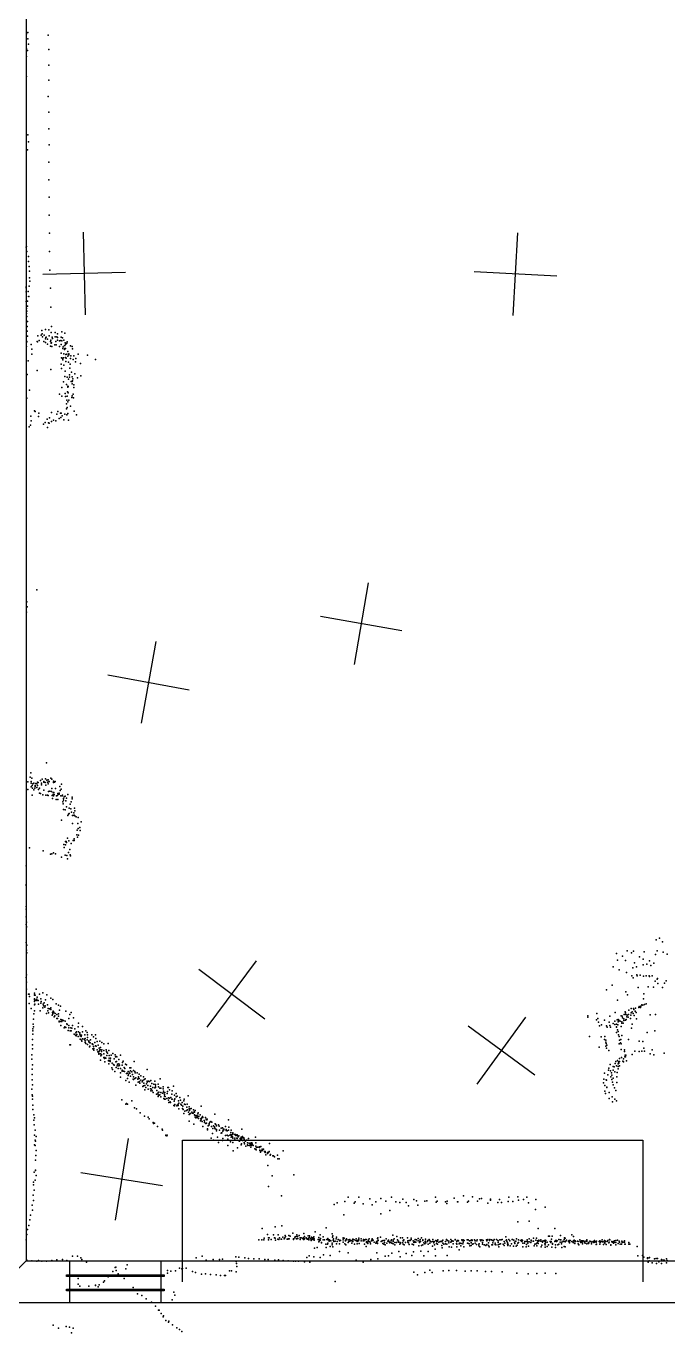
# Model space of a CAD drawing. Header units: millimetres. Extents: x -49251 to 3173, y -44712 to 7447.
# Drawn here: x -12024 to -8920, y -14819 to -8504 of the extents above; entities that cross this region are included whole.
import ezdxf

# ---------------------------------------------------------------- set-up
doc = ezdxf.new("R2010")
doc.units = ezdxf.units.MM
for name, color, linetype in [('P', 9, 'Continuous'), ('PANOS', 10, 'Continuous'), ('ROOMS', 1, 'Continuous'), ('STRUCTS', 4, 'Continuous'), ('WALLS', 3, 'Continuous'), ('WINDOWS', 6, 'Continuous')]:
    doc.layers.add(name, color=color, linetype=linetype)

# ---------------------------------------------------------------- blocks, each defined once
blk = doc.blocks.new('1-Standard_69')
for points in [[(-590, 42.9766), (589.999, 42.9766), (589.999, 32.9766), (-590, 32.9766), (-590, 42.9766)], [(-590.014, -44.0958), (589.985, -44.0958), (589.985, -54.0958), (-590.014, -54.0958), (-590.014, -44.0958)]]:
    blk.add_lwpolyline(points)

msp = doc.modelspace()

# ---------------------------------------------------------------- linework, layer by layer
at = {"layer": 'P'}
for p in [(-12023, -8542), (-12016, -8535), (-12016, -8565), (-11917, -8547), (-12023, -8614), (-12022, -8651), (-12018, -8622), (-12013, -8592), (-11915, -8617), (-11915, -8693), (-12023, -8748), (-11915, -8766), (-11917, -8844), (-11914, -8920), (-12016, -9030), (-11914, -9000), (-12012, -9063), (-11913, -9078), (-12017, -9102), (-11914, -9162), (-11914, -9247), (-11913, -9331), (-11913, -9418), (-11911, -9504), (-12024, -9573), (-12022, -9569), (-12021, -9594), (-11911, -9594), (-12013, -9617), (-12013, -9642), (-12010, -9666), (-12008, -9689), (-12008, -9720), (-11909, -9683), (-12024, -9764), (-12024, -9769), (-12024, -9788), (-12014, -9786), (-12009, -9761), (-12006, -9737), (-11906, -9770), (-12024, -9835), (-12023, -9811), (-12017, -9834), (-12011, -9810), (-12023, -9868), (-12023, -9905), (-12022, -9859), (-12022, -9893), (-12021, -9881), (-12021, -9882), (-12020, -9881), (-12020, -9907), (-12017, -9858), (-11905, -9863), (-12019, -9955), (-12018, -9931), (-11948, -9975), (-11931, -9970), (-11915, -9972), (-11902, -9955), (-12021, -10028), (-12020, -10030), (-12019, -9979), (-12017, -10003), (-11970, -10028), (-11969, -10030), (-11967, -10001), (-11961, -10023), (-11951, -9998), (-11947, -9991), (-11945, -10006), (-11939, -10028), (-11937, -9998), (-11931, -10033), (-11930, -10015), (-11928, -10009), (-11927, -10007), (-11921, -10017), (-11912, -10001), (-11906, -10028), (-11905, -10021), (-11905, -10022), (-11903, -9985), (-11903, -10036), (-11902, -10034), (-11898, -10007), (-11896, -10013), (-11884, -9984), (-11883, -10005), (-11880, -10028), (-11875, -10006), (-11873, -9991), (-11873, -10009), (-11873, -10022), (-11863, -10025), (-11857, -10024), (-11855, -10007), (-11852, -9981), (-11851, -10025), (-11848, -10010), (-11842, -10021), (-11837, -9988), (-11836, -10035), (-11828, -10036), (-11826, -10030), (-12022, -10053), (-11999, -10042), (-11997, -10065), (-11997, -10090), (-11920, -10041), (-11907, -10050), (-11900, -10052), (-11886, -10044), (-11878, -10045), (-11863, -10052), (-11855, -10043), (-11854, -10084), (-11846, -10062), (-11845, -10054), (-11841, -10087), (-11839, -10047), (-11838, -10066), (-11837, -10047), (-11837, -10062), (-11833, -10062), (-11832, -10041), (-11832, -10091), (-11827, -10090), (-11823, -10077), (-11823, -10099), (-11818, -10087), (-11817, -10093), (-11810, -10049), (-11808, -10098), (-11802, -10052), (-11799, -10063), (-11793, -10097), (-11773, -10089), (-11727, -10094), (-12014, -10121), (-11904, -10163), (-11854, -10137), (-11853, -10107), (-11853, -10159), (-11850, -10108), (-11848, -10111), (-11846, -10117), (-11844, -10107), (-11841, -10143), (-11834, -10106), (-11832, -10125), (-11830, -10109), (-11819, -10128), (-11813, -10157), (-11811, -10138), (-11810, -10110), (-11797, -10115), (-11786, -10127), (-11783, -10111), (-11761, -10134), (-11689, -10115), (-12019, -10187), (-11970, -10169), (-11844, -10223), (-11837, -10197), (-11835, -10172), (-11826, -10200), (-11819, -10210), (-11815, -10190), (-11815, -10201), (-11806, -10221), (-11805, -10177), (-11802, -10199), (-11802, -10221), (-11799, -10218), (-11798, -10209), (-11788, -10185), (-11776, -10204), (-11759, -10194), (-12007, -10264), (-11863, -10283), (-11852, -10250), (-11851, -10292), (-11835, -10279), (-11829, -10236), (-11825, -10293), (-11824, -10271), (-11823, -10244), (-11823, -10249), (-11823, -10273), (-11821, -10276), (-11820, -10245), (-11802, -10290), (-11801, -10232), (-11796, -10283), (-11794, -10250), (-11793, -10238), (-12020, -10302), (-11833, -10294), (-11829, -10329), (-11829, -10353), (-11827, -10311), (-11825, -10347), (-11822, -10319), (-11818, -10312), (-11810, -10340), (-11803, -10299), (-11795, -10300), (-12002, -10389), (-11999, -10411), (-11983, -10363), (-11980, -10367), (-11964, -10391), (-11963, -10375), (-11922, -10403), (-11911, -10397), (-11902, -10414), (-11901, -10372), (-11891, -10409), (-11881, -10411), (-11876, -10379), (-11871, -10367), (-11864, -10401), (-11858, -10375), (-11856, -10395), (-11854, -10375), (-11849, -10388), (-11841, -10406), (-11837, -10380), (-11828, -10382), (-11828, -10383), (-11823, -10376), (-11819, -10408), (-11791, -10365), (-11781, -10382), (-12009, -10440), (-12003, -10432), (-11940, -10428), (-11932, -10420), (-11920, -10443), (-11916, -10421), (-11913, -10422), (-11973, -11228), (-12020, -11287), (-12022, -11336), (-12019, -11311), (-12001, -12113), (-11926, -12065), (-12016, -12156), (-12004, -12133), (-12000, -12154), (-12000, -12163), (-11999, -12180), (-11997, -12138), (-11995, -12173), (-11993, -12187), (-11992, -12166), (-11987, -12163), (-11982, -12187), (-11981, -12174), (-11980, -12178), (-11977, -12164), (-11973, -12165), (-11973, -12184), (-11969, -12157), (-11969, -12174), (-11966, -12160), (-11959, -12186), (-11955, -12150), (-11950, -12163), (-11950, -12171), (-11947, -12144), (-11938, -12154), (-11938, -12157), (-11932, -12159), (-11931, -12142), (-11928, -12172), (-11924, -12148), (-11921, -12157), (-11918, -12166), (-11917, -12147), (-11917, -12166), (-11915, -12156), (-11912, -12154), (-11904, -12139), (-11899, -12144), (-11891, -12153), (-11891, -12160), (-11887, -12157), (-11884, -12155), (-11861, -12178), (-11853, -12167), (-12016, -12193), (-11995, -12220), (-11987, -12194), (-11965, -12193), (-11960, -12211), (-11955, -12213), (-11943, -12219), (-11939, -12197), (-11928, -12221), (-11920, -12220), (-11917, -12222), (-11916, -12202), (-11910, -12201), (-11902, -12202), (-11899, -12188), (-11898, -12222), (-11897, -12237), (-11894, -12208), (-11893, -12217), (-11892, -12224), (-11890, -12207), (-11889, -12217), (-11882, -12189), (-11879, -12241), (-11877, -12223), (-11872, -12222), (-11870, -12212), (-11870, -12241), (-11869, -12216), (-11865, -12211), (-11864, -12215), (-11860, -12198), (-11856, -12224), (-11855, -12192), (-11850, -12224), (-11848, -12220), (-11844, -12245), (-11843, -12236), (-11840, -12228), (-11835, -12225), (-11832, -12248), (-11829, -12235), (-11822, -12218), (-11801, -12230), (-11801, -12238), (-11847, -12253), (-11845, -12262), (-11844, -12289), (-11835, -12291), (-11829, -12277), (-11819, -12313), (-11816, -12284), (-11816, -12309), (-11811, -12264), (-11808, -12286), (-11807, -12252), (-11804, -12302), (-11793, -12306), (-11790, -12283), (-11788, -12296), (-11853, -12342), (-11822, -12318), (-11800, -12358), (-11799, -12318), (-11798, -12318), (-11791, -12317), (-11788, -12320), (-11782, -12326), (-11774, -12358), (-11772, -12329), (-11764, -12377), (-11758, -12350), (-11824, -12429), (-11797, -12440), (-11791, -12432), (-11791, -12440), (-11779, -12412), (-11777, -12390), (-11775, -12424), (-11773, -12382), (-11770, -12414), (-11762, -12392), (-12007, -12475), (-11942, -12489), (-11891, -12500), (-11841, -12459), (-11840, -12474), (-11834, -12444), (-11834, -12460), (-11831, -12445), (-11829, -12450), (-11819, -12498), (-11817, -12441), (-11812, -12483), (-11806, -12454), (-12024, -12562), (-11906, -12506), (-11900, -12504), (-11882, -12504), (-11853, -12520), (-11835, -12511), (-11827, -12512), (-11824, -12529), (-11811, -12509), (-11810, -12514), (-12024, -12652), (-12024, -12657), (-12024, -12759), (-12024, -12772), (-12024, -12809), (-12024, -12846), (-12023, -12856), (-12023, -12859), (-12022, -12835), (-12024, -12933), (-8976, -12920), (-8961, -12912), (-8946, -12929), (-12022, -12969), (-12021, -12982), (-12020, -12946), (-9169, -12985), (-9139, -12998), (-9117, -12973), (-9096, -12982), (-9086, -12974), (-9057, -13002), (-9035, -12978), (-8979, -12990), (-8972, -12973), (-8942, -12980), (-8923, -12989), (-9184, -13050), (-9163, -13018), (-9156, -13065), (-9125, -13019), (-9089, -13055), (-9081, -13030), (-9072, -13050), (-9040, -13013), (-9039, -13040), (-9022, -13038), (-9008, -13021), (-9003, -13044), (-8988, -13033), (-12024, -13102), (-12023, -13089), (-12023, -13124), (-9120, -13077), (-9094, -13094), (-9088, -13103), (-9070, -13089), (-9068, -13093), (-9054, -13091), (-9038, -13096), (-9024, -13094), (-9010, -13093), (-9009, -13097), (-8995, -13094), (-8982, -13119), (-8971, -13109), (-8970, -13107), (-8969, -13130), (-8936, -13129), (-8928, -13117), (-12023, -13158), (-12013, -13182), (-12010, -13182), (-12008, -13193), (-11984, -13178), (-11984, -13187), (-11983, -13185), (-11980, -13187), (-11976, -13158), (-11971, -13197), (-11960, -13182), (-11944, -13175), (-11924, -13186), (-9216, -13162), (-9190, -13138), (-9123, -13171), (-9115, -13186), (-9064, -13150), (-9036, -13180), (-9015, -13146), (-8990, -13148), (-8945, -13150), (-12009, -13228), (-12000, -13252), (-11984, -13204), (-11984, -13208), (-11984, -13233), (-11983, -13210), (-11983, -13217), (-11982, -13231), (-11979, -13212), (-11973, -13206), (-11973, -13213), (-11966, -13213), (-11965, -13231), (-11953, -13205), (-11953, -13225), (-11952, -13217), (-11944, -13248), (-11941, -13230), (-11940, -13239), (-11937, -13224), (-11934, -13245), (-11932, -13239), (-11931, -13210), (-11921, -13234), (-11918, -13251), (-11911, -13253), (-11905, -13202), (-11905, -13249), (-11905, -13256), (-11895, -13208), (-11878, -13229), (-11868, -13235), (-11862, -13260), (-11858, -13241), (-9163, -13211), (-9109, -13259), (-9097, -13251), (-9086, -13252), (-9085, -13256), (-9076, -13250), (-9061, -13247), (-9059, -13242), (-9053, -13247), (-9050, -13240), (-9046, -13233), (-9041, -13235), (-9038, -13205), (-9033, -13232), (-9024, -13229), (-11989, -13303), (-11987, -13278), (-11984, -13263), (-11957, -13263), (-11926, -13275), (-11919, -13262), (-11916, -13272), (-11898, -13283), (-11897, -13270), (-11895, -13278), (-11893, -13265), (-11891, -13266), (-11890, -13270), (-11889, -13292), (-11886, -13287), (-11884, -13276), (-11876, -13280), (-11875, -13299), (-11873, -13299), (-11868, -13289), (-11867, -13277), (-11864, -13312), (-11864, -13316), (-11857, -13315), (-11856, -13305), (-11852, -13306), (-11852, -13315), (-11848, -13308), (-11843, -13310), (-11836, -13313), (-11832, -13265), (-11817, -13299), (-11812, -13281), (-11807, -13271), (-11795, -13297), (-11771, -13323), (-9307, -13287), (-9307, -13293), (-9265, -13306), (-9263, -13275), (-9259, -13299), (-9255, -13317), (-9227, -13308), (-9203, -13317), (-9201, -13288), (-9185, -13324), (-9176, -13312), (-9175, -13270), (-9165, -13306), (-9160, -13305), (-9160, -13316), (-9158, -13313), (-9157, -13308), (-9151, -13313), (-9146, -13287), (-9143, -13316), (-9143, -13323), (-9141, -13289), (-9140, -13296), (-9136, -13323), (-9133, -13302), (-9133, -13309), (-9131, -13280), (-9127, -13268), (-9125, -13273), (-9124, -13308), (-9123, -13280), (-9121, -13304), (-9118, -13291), (-9117, -13283), (-9112, -13293), (-9111, -13281), (-9100, -13299), (-9099, -13284), (-9097, -13273), (-9092, -13268), (-9087, -13275), (-9083, -13286), (-9078, -13265), (-9073, -13270), (-9071, -13301), (-9006, -13282), (-8980, -13280), (-11992, -13350), (-11992, -13360), (-11991, -13376), (-11990, -13327), (-11988, -13340), (-11856, -13333), (-11840, -13345), (-11837, -13340), (-11832, -13343), (-11828, -13325), (-11826, -13328), (-11820, -13357), (-11818, -13333), (-11818, -13345), (-11811, -13359), (-11808, -13345), (-11807, -13359), (-11803, -13347), (-11799, -13333), (-11791, -13375), (-11789, -13350), (-11786, -13380), (-11783, -13369), (-11782, -13384), (-11780, -13365), (-11779, -13377), (-11772, -13340), (-11772, -13387), (-11770, -13364), (-11765, -13369), (-11765, -13376), (-11762, -13383), (-11760, -13380), (-11758, -13387), (-11756, -13381), (-11752, -13338), (-11752, -13338), (-11752, -13365), (-11740, -13379), (-11736, -13359), (-11729, -13367), (-11728, -13378), (-11706, -13378), (-11689, -13379), (-9299, -13387), (-9250, -13335), (-9241, -13331), (-9225, -13386), (-9217, -13335), (-9213, -13341), (-9200, -13333), (-9197, -13342), (-9176, -13329), (-9169, -13340), (-9169, -13341), (-9169, -13367), (-9168, -13327), (-9163, -13355), (-9162, -13330), (-9161, -13363), (-9159, -13378), (-9155, -13386), (-9145, -13338), (-9143, -13382), (-9096, -13347), (-9093, -13327), (-9020, -13367), (-8983, -13359), (-11994, -13402), (-11994, -13447), (-11993, -13427), (-11813, -13427), (-11810, -13427), (-11763, -13399), (-11756, -13405), (-11754, -13409), (-11751, -13398), (-11743, -13399), (-11741, -13401), (-11739, -13415), (-11738, -13396), (-11738, -13408), (-11736, -13420), (-11729, -13403), (-11728, -13392), (-11728, -13426), (-11721, -13408), (-11720, -13411), (-11720, -13413), (-11719, -13414), (-11718, -13437), (-11716, -13417), (-11716, -13433), (-11714, -13418), (-11713, -13403), (-11704, -13423), (-11703, -13422), (-11702, -13426), (-11701, -13446), (-11700, -13446), (-11698, -13388), (-11698, -13435), (-11696, -13445), (-11692, -13416), (-11689, -13432), (-11687, -13397), (-11686, -13433), (-11681, -13411), (-11675, -13428), (-11670, -13443), (-11668, -13410), (-11665, -13440), (-11658, -13416), (-11648, -13423), (-11627, -13420), (-9252, -13438), (-9243, -13388), (-9226, -13401), (-9220, -13405), (-9220, -13414), (-9220, -13434), (-9218, -13420), (-9216, -13443), (-9215, -13428), (-9156, -13423), (-9154, -13404), (-9149, -13417), (-9147, -13401), (-9146, -13422), (-9146, -13450), (-9110, -13402), (-9059, -13410), (-9041, -13411), (-9036, -13443), (-11997, -13476), (-11996, -13496), (-11696, -13453), (-11681, -13452), (-11678, -13461), (-11673, -13468), (-11672, -13472), (-11671, -13457), (-11668, -13451), (-11665, -13471), (-11665, -13501), (-11664, -13452), (-11662, -13481), (-11659, -13460), (-11659, -13473), (-11659, -13475), (-11658, -13452), (-11649, -13454), (-11649, -13488), (-11648, -13471), (-11645, -13493), (-11644, -13488), (-11644, -13510), (-11639, -13491), (-11637, -13452), (-11636, -13460), (-11633, -13462), (-11633, -13479), (-11631, -13467), (-11626, -13503), (-11625, -13504), (-11624, -13454), (-11623, -13491), (-11622, -13478), (-11619, -13506), (-11618, -13508), (-11617, -13501), (-11616, -13492), (-11612, -13477), (-11604, -13469), (-11598, -13495), (-11593, -13475), (-11591, -13485), (-11590, -13509), (-11589, -13484), (-11587, -13508), (-11586, -13485), (-11575, -13498), (-11568, -13477), (-11558, -13512), (-11555, -13506), (-11502, -13508), (-9205, -13454), (-9171, -13508), (-9163, -13502), (-9159, -13510), (-9154, -13507), (-9153, -13493), (-9144, -13489), (-9138, -13506), (-9135, -13510), (-9134, -13495), (-9130, -13452), (-9129, -13459), (-9128, -13485), (-9127, -13477), (-9124, -13485), (-9123, -13477), (-9120, -13505), (-9092, -13474), (-9079, -13457), (-9059, -13460), (-9045, -13457), (-9033, -13457), (-9006, -13471), (-8996, -13452), (-8988, -13476), (-8937, -13467), (-11995, -13544), (-11995, -13570), (-11993, -13524), (-11624, -13519), (-11609, -13538), (-11608, -13515), (-11607, -13546), (-11602, -13522), (-11599, -13525), (-11595, -13556), (-11589, -13536), (-11584, -13529), (-11582, -13520), (-11579, -13541), (-11576, -13519), (-11576, -13529), (-11573, -13525), (-11568, -13541), (-11567, -13563), (-11560, -13555), (-11559, -13526), (-11559, -13550), (-11553, -13554), (-11550, -13537), (-11548, -13556), (-11546, -13541), (-11543, -13521), (-11539, -13523), (-11538, -13524), (-11538, -13566), (-11535, -13564), (-11531, -13575), (-11530, -13556), (-11529, -13569), (-11527, -13558), (-11522, -13538), (-11522, -13564), (-11520, -13552), (-11518, -13538), (-11512, -13558), (-11509, -13571), (-11505, -13551), (-11498, -13556), (-11497, -13562), (-11487, -13563), (-11478, -13569), (-11469, -13577), (-11438, -13546), (-9227, -13564), (-9211, -13572), (-9207, -13549), (-9206, -13540), (-9199, -13522), (-9197, -13553), (-9193, -13563), (-9191, -13573), (-9185, -13532), (-9184, -13549), (-9180, -13533), (-9177, -13557), (-9175, -13517), (-9168, -13529), (-9165, -13560), (-9161, -13531), (-9160, -13519), (-9160, -13543), (-9157, -13516), (-9154, -13529), (-11995, -13597), (-11994, -13621), (-11567, -13583), (-11542, -13600), (-11534, -13589), (-11525, -13607), (-11519, -13579), (-11507, -13593), (-11504, -13582), (-11504, -13594), (-11498, -13590), (-11493, -13587), (-11493, -13622), (-11484, -13593), (-11482, -13589), (-11482, -13608), (-11481, -13590), (-11480, -13581), (-11477, -13589), (-11476, -13605), (-11474, -13613), (-11470, -13598), (-11462, -13606), (-11460, -13628), (-11459, -13599), (-11457, -13625), (-11456, -13581), (-11455, -13613), (-11453, -13594), (-11450, -13623), (-11449, -13591), (-11445, -13633), (-11442, -13616), (-11439, -13602), (-11438, -13608), (-11435, -13604), (-11435, -13624), (-11432, -13603), (-11428, -13605), (-11422, -13627), (-11422, -13640), (-11421, -13599), (-11416, -13614), (-11412, -13633), (-11406, -13617), (-11401, -13602), (-11401, -13635), (-11399, -13618), (-11399, -13634), (-11398, -13627), (-11385, -13617), (-11384, -13630), (-11378, -13636), (-11376, -13591), (-11373, -13637), (-11362, -13630), (-11362, -13639), (-11339, -13633), (-11336, -13634), (-11311, -13627), (-9231, -13611), (-9230, -13593), (-9225, -13623), (-9218, -13596), (-9217, -13598), (-9215, -13631), (-9215, -13633), (-9195, -13581), (-9191, -13595), (-9187, -13607), (-9184, -13588), (-9184, -13621), (-9178, -13635), (-9167, -13581), (-9166, -13609), (-11996, -13641), (-11995, -13669), (-11993, -13675), (-11993, -13690), (-11561, -13693), (-11512, -13698), (-11450, -13645), (-11434, -13641), (-11421, -13650), (-11418, -13641), (-11415, -13649), (-11415, -13650), (-11409, -13658), (-11393, -13665), (-11392, -13647), (-11387, -13664), (-11386, -13658), (-11386, -13676), (-11384, -13671), (-11382, -13656), (-11380, -13671), (-11378, -13668), (-11372, -13658), (-11372, -13678), (-11364, -13661), (-11360, -13651), (-11358, -13659), (-11358, -13686), (-11355, -13667), (-11355, -13690), (-11354, -13675), (-11353, -13658), (-11351, -13676), (-11351, -13690), (-11343, -13687), (-11342, -13663), (-11340, -13652), (-11336, -13683), (-11336, -13695), (-11330, -13645), (-11330, -13685), (-11328, -13703), (-11324, -13681), (-11320, -13690), (-11319, -13665), (-11318, -13689), (-11317, -13649), (-11308, -13699), (-11307, -13671), (-11307, -13691), (-11304, -13688), (-11299, -13663), (-11298, -13679), (-11293, -13675), (-11287, -13698), (-11280, -13681), (-11277, -13695), (-11261, -13698), (-11259, -13690), (-11240, -13673), (-9225, -13651), (-9221, -13662), (-9204, -13657), (-9204, -13687), (-9189, -13679), (-9187, -13702), (-9177, -13690), (-9171, -13647), (-9168, -13698), (-11991, -13719), (-11991, -13740), (-11987, -13765), (-11541, -13713), (-11539, -13710), (-11533, -13714), (-11500, -13732), (-11490, -13736), (-11473, -13756), (-11334, -13705), (-11325, -13706), (-11310, -13720), (-11306, -13722), (-11305, -13715), (-11295, -13722), (-11293, -13719), (-11289, -13720), (-11288, -13714), (-11286, -13709), (-11285, -13737), (-11285, -13737), (-11276, -13714), (-11272, -13719), (-11269, -13706), (-11268, -13734), (-11266, -13724), (-11265, -13740), (-11261, -13759), (-11258, -13714), (-11257, -13748), (-11254, -13716), (-11249, -13745), (-11246, -13728), (-11245, -13713), (-11244, -13741), (-11239, -13752), (-11236, -13727), (-11235, -13737), (-11235, -13764), (-11234, -13744), (-11232, -13760), (-11231, -13736), (-11229, -13759), (-11226, -13735), (-11222, -13753), (-11220, -13758), (-11216, -13757), (-11215, -13741), (-11212, -13751), (-11209, -13753), (-11209, -13765), (-11206, -13745), (-11193, -13760), (-11192, -13756), (-11183, -13765), (-11177, -13724), (-11111, -13762), (-11987, -13791), (-11985, -13813), (-11984, -13780), (-11451, -13771), (-11434, -13777), (-11429, -13785), (-11409, -13803), (-11408, -13808), (-11403, -13806), (-11388, -13821), (-11236, -13796), (-11213, -13811), (-11206, -13769), (-11206, -13776), (-11203, -13780), (-11199, -13769), (-11198, -13772), (-11196, -13778), (-11194, -13771), (-11190, -13783), (-11189, -13773), (-11181, -13795), (-11179, -13785), (-11177, -13789), (-11176, -13781), (-11173, -13779), (-11172, -13798), (-11171, -13773), (-11170, -13778), (-11169, -13822), (-11163, -13793), (-11161, -13794), (-11161, -13802), (-11156, -13779), (-11155, -13807), (-11154, -13787), (-11152, -13805), (-11151, -13805), (-11150, -13790), (-11148, -13787), (-11143, -13818), (-11140, -13816), (-11139, -13807), (-11139, -13813), (-11135, -13800), (-11130, -13797), (-11128, -13821), (-11126, -13800), (-11117, -13819), (-11113, -13824), (-11109, -13809), (-11106, -13812), (-11104, -13818), (-11094, -13813), (-11091, -13820), (-11081, -13829), (-11075, -13828), (-11060, -13822), (-11045, -13789), (-11043, -13825), (-11984, -13863), (-11981, -13840), (-11980, -13887), (-11979, -13892), (-11976, -13870), (-11366, -13835), (-11365, -13840), (-11348, -13863), (-11348, -13866), (-11344, -13867), (-11342, -13863), (-11147, -13833), (-11146, -13838), (-11129, -13878), (-11123, -13855), (-11121, -13831), (-11117, -13887), (-11112, -13830), (-11110, -13833), (-11104, -13836), (-11103, -13842), (-11099, -13874), (-11089, -13839), (-11081, -13854), (-11079, -13852), (-11077, -13853), (-11074, -13890), (-11073, -13844), (-11073, -13879), (-11071, -13839), (-11069, -13834), (-11068, -13838), (-11067, -13834), (-11060, -13865), (-11056, -13837), (-11056, -13840), (-11056, -13841), (-11052, -13843), (-11051, -13864), (-11049, -13883), (-11046, -13867), (-11045, -13839), (-11039, -13863), (-11034, -13851), (-11034, -13861), (-11032, -13839), (-11032, -13873), (-11030, -13866), (-11026, -13861), (-11026, -13872), (-11025, -13855), (-11024, -13852), (-11024, -13878), (-11016, -13861), (-11015, -13878), (-11014, -13886), (-11011, -13860), (-11010, -13866), (-11005, -13878), (-11004, -13865), (-11004, -13879), (-11003, -13862), (-10999, -13872), (-10997, -13889), (-10995, -13867), (-10988, -13880), (-10987, -13884), (-10984, -13873), (-10982, -13883), (-10981, -13835), (-10981, -13876), (-10980, -13887), (-10978, -13890), (-10977, -13870), (-10975, -13876), (-10971, -13877), (-10970, -13883), (-10963, -13892), (-10958, -13888), (-10955, -13887), (-10948, -13879), (-10915, -13874), (-11983, -13910), (-11980, -13914), (-11975, -13937), (-11093, -13899), (-11049, -13914), (-11035, -13896), (-11024, -13899), (-11023, -13940), (-11002, -13925), (-10992, -13893), (-10984, -13911), (-10983, -13905), (-10969, -13899), (-10968, -13906), (-10962, -13916), (-10953, -13901), (-10953, -13910), (-10951, -13913), (-10946, -13902), (-10943, -13913), (-10940, -13906), (-10939, -13909), (-10938, -13902), (-10938, -13908), (-10937, -13905), (-10937, -13921), (-10936, -13913), (-10934, -13901), (-10930, -13902), (-10930, -13910), (-10929, -13910), (-10926, -13913), (-10917, -13930), (-10914, -13932), (-10913, -13901), (-10913, -13917), (-10912, -13935), (-10910, -13923), (-10903, -13921), (-10896, -13920), (-10895, -13923), (-10893, -13936), (-10893, -13937), (-10890, -13945), (-10889, -13919), (-10889, -13941), (-10884, -13938), (-10883, -13931), (-10883, -13933), (-10880, -13937), (-10876, -13932), (-10871, -13942), (-10868, -13942), (-10868, -13948), (-10856, -13948), (-10856, -13952), (-10852, -13947), (-10849, -13942), (-10847, -13904), (-10780, -13940), (-11979, -13984), (-11977, -13962), (-10864, -13958), (-10855, -14010), (-10843, -13961), (-10842, -13957), (-10831, -13963), (-10828, -13964), (-10823, -13969), (-10808, -13960), (-10806, -13978), (-10800, -13978), (-11985, -14042), (-11980, -14081), (-11978, -14032), (-11978, -14035), (-11975, -14058), (-10834, -14060), (-10729, -14056), (-11989, -14104), (-11988, -14091), (-11986, -14130), (-10852, -14111), (-11995, -14202), (-11990, -14154), (-11989, -14179), (-10789, -14156), (-10534, -14199), (-10520, -14190), (-10482, -14184), (-10467, -14163), (-10438, -14192), (-10433, -14185), (-10414, -14163), (-10394, -14196), (-10362, -14171), (-10350, -14200), (-10333, -14186), (-10308, -14170), (-10284, -14183), (-10256, -14163), (-10235, -14186), (-10217, -14189), (-10202, -14173), (-10186, -14189), (-10174, -14205), (-10149, -14174), (-10136, -14181), (-10130, -14202), (-10096, -14183), (-10086, -14181), (-10085, -14181), (-10044, -14163), (-10041, -14188), (-10036, -14183), (-9996, -14186), (-9989, -14194), (-9987, -14182), (-9953, -14168), (-9938, -14185), (-9936, -14185), (-9909, -14156), (-9889, -14188), (-9884, -14182), (-9865, -14162), (-9840, -14182), (-9831, -14172), (-9821, -14170), (-9791, -14192), (-9777, -14173), (-9777, -14178), (-9742, -14189), (-9734, -14174), (-9724, -14189), (-9692, -14184), (-9689, -14164), (-9670, -14184), (-9645, -14161), (-9643, -14177), (-9618, -14174), (-9602, -14163), (-9594, -14191), (-9558, -14174), (-12003, -14250), (-11994, -14226), (-10487, -14248), (-10308, -14243), (-10264, -14227), (-9560, -14223), (-9514, -14211), (-12018, -14320), (-12011, -14300), (-12006, -14272), (-10882, -14315), (-10819, -14307), (-10787, -14301), (-10626, -14330), (-10572, -14312), (-9646, -14282), (-9590, -14279), (-9547, -14315), (-9467, -14315), (-12024, -14369), (-12021, -14344), (-10898, -14370), (-10884, -14369), (-10875, -14369), (-10873, -14361), (-10856, -14343), (-10852, -14370), (-10851, -14360), (-10848, -14360), (-10838, -14368), (-10828, -14345), (-10822, -14359), (-10820, -14361), (-10818, -14371), (-10806, -14366), (-10805, -14345), (-10802, -14367), (-10798, -14360), (-10791, -14366), (-10789, -14366), (-10782, -14356), (-10776, -14365), (-10773, -14360), (-10771, -14348), (-10769, -14354), (-10761, -14366), (-10758, -14366), (-10757, -14365), (-10754, -14349), (-10752, -14364), (-10747, -14352), (-10734, -14337), (-10730, -14364), (-10730, -14368), (-10724, -14360), (-10722, -14355), (-10718, -14354), (-10717, -14365), (-10715, -14365), (-10714, -14345), (-10712, -14354), (-10710, -14363), (-10709, -14363), (-10704, -14348), (-10699, -14360), (-10699, -14368), (-10693, -14360), (-10685, -14363), (-10684, -14359), (-10682, -14366), (-10682, -14368), (-10681, -14368), (-10680, -14339), (-10678, -14355), (-10677, -14354), (-10677, -14365), (-10670, -14360), (-10666, -14364), (-10663, -14366), (-10660, -14364), (-10659, -14350), (-10658, -14362), (-10656, -14369), (-10654, -14358), (-10653, -14350), (-10649, -14365), (-10646, -14373), (-10643, -14357), (-10643, -14367), (-10641, -14366), (-10640, -14362), (-10639, -14360), (-10637, -14367), (-10634, -14361), (-10632, -14355), (-10631, -14365), (-10630, -14371), (-10612, -14368), (-10609, -14358), (-10608, -14379), (-10605, -14372), (-10605, -14374), (-10604, -14367), (-10602, -14371), (-10601, -14346), (-10600, -14363), (-10596, -14384), (-10595, -14383), (-10587, -14355), (-10587, -14369), (-10580, -14370), (-10575, -14390), (-10569, -14368), (-10567, -14391), (-10565, -14363), (-10565, -14385), (-10563, -14369), (-10560, -14369), (-10558, -14376), (-10556, -14370), (-10550, -14375), (-10544, -14385), (-10544, -14393), (-10543, -14341), (-10542, -14357), (-10540, -14350), (-10539, -14371), (-10538, -14365), (-10536, -14377), (-10536, -14378), (-10529, -14376), (-10524, -14364), (-10523, -14356), (-10523, -14389), (-10520, -14378), (-10514, -14368), (-10508, -14374), (-10508, -14389), (-10507, -14371), (-10505, -14373), (-10504, -14372), (-10491, -14362), (-10491, -14381), (-10490, -14359), (-10490, -14370), (-10486, -14362), (-10482, -14388), (-10480, -14371), (-10479, -14375), (-10478, -14393), (-10476, -14369), (-10475, -14364), (-10467, -14382), (-10466, -14369), (-10463, -14378), (-10460, -14376), (-10458, -14368), (-10454, -14374), (-10451, -14374), (-10449, -14386), (-10445, -14369), (-10444, -14366), (-10444, -14378), (-10441, -14368), (-10437, -14370), (-10436, -14390), (-10430, -14373), (-10428, -14364), (-10423, -14377), (-10422, -14389), (-10421, -14372), (-10417, -14370), (-10416, -14375), (-10414, -14361), (-10414, -14369), (-10413, -14387), (-10404, -14365), (-10404, -14375), (-10393, -14375), (-10392, -14368), (-10390, -14374), (-10388, -14391), (-10385, -14369), (-10382, -14367), (-10380, -14368), (-10377, -14379), (-10377, -14383), (-10371, -14379), (-10371, -14387), (-10369, -14371), (-10364, -14365), (-10364, -14377), (-10360, -14381), (-10358, -14388), (-10353, -14375), (-10352, -14371), (-10350, -14365), (-10349, -14373), (-10345, -14371), (-10340, -14380), (-10332, -14386), (-10330, -14379), (-10330, -14382), (-10326, -14376), (-10325, -14363), (-10325, -14385), (-10325, -14387), (-10323, -14360), (-10321, -14371), (-10321, -14372), (-10310, -14357), (-10306, -14377), (-10302, -14375), (-10301, -14375), (-10299, -14387), (-10297, -14372), (-10294, -14390), (-10291, -14383), (-10290, -14372), (-10287, -14393), (-10283, -14365), (-10279, -14386), (-10275, -14376), (-10272, -14371), (-10271, -14373), (-10268, -14379), (-10265, -14383), (-10264, -14384), (-10260, -14380), (-10258, -14373), (-10257, -14369), (-10255, -14386), (-10250, -14347), (-10249, -14371), (-10249, -14377), (-10249, -14388), (-10244, -14364), (-10241, -14393), (-10240, -14382), (-10233, -14382), (-10231, -14353), (-10228, -14369), (-10225, -14376), (-10223, -14376), (-10223, -14380), (-10217, -14390), (-10214, -14382), (-10213, -14359), (-10213, -14386), (-10204, -14360), (-10204, -14383), (-10201, -14372), (-10201, -14391), (-10198, -14374), (-10197, -14369), (-10195, -14394), (-10189, -14382), (-10179, -14359), (-10178, -14381), (-10177, -14375), (-10175, -14384), (-10172, -14373), (-10172, -14392), (-10167, -14373), (-10162, -14361), (-10162, -14367), (-10156, -14391), (-10152, -14375), (-10151, -14393), (-10149, -14383), (-10145, -14378), (-10145, -14381), (-10142, -14367), (-10142, -14381), (-10139, -14380), (-10136, -14370), (-10128, -14375), (-10127, -14363), (-10122, -14382), (-10119, -14376), (-10118, -14367), (-10116, -14377), (-10112, -14360), (-10111, -14396), (-10105, -14370), (-10105, -14373), (-10105, -14394), (-10100, -14384), (-10095, -14388), (-10094, -14378), (-10092, -14366), (-10092, -14376), (-10090, -14384), (-10083, -14377), (-10081, -14373), (-10080, -14391), (-10074, -14367), (-10073, -14371), (-10071, -14385), (-10069, -14376), (-10065, -14379), (-10057, -14368), (-10057, -14377), (-10052, -14384), (-10051, -14377), (-10048, -14394), (-10043, -14372), (-10039, -14377), (-10039, -14387), (-10035, -14377), (-10034, -14372), (-10034, -14390), (-10033, -14369), (-10027, -14380), (-10021, -14378), (-10018, -14377), (-10013, -14377), (-10013, -14397), (-10010, -14372), (-10009, -14385), (-10008, -14371), (-10004, -14391), (-9996, -14378), (-9995, -14388), (-9991, -14367), (-9989, -14390), (-9987, -14373), (-9986, -14372), (-9980, -14376), (-9979, -14384), (-9970, -14368), (-9970, -14381), (-9966, -14377), (-9965, -14375), (-9963, -14374), (-9959, -14376), (-9958, -14388), (-9949, -14368), (-9948, -14370), (-9943, -14387), (-9940, -14378), (-9940, -14391), (-9939, -14373), (-9934, -14373), (-9933, -14374), (-9930, -14389), (-9928, -14386), (-9925, -14386), (-9920, -14387), (-9916, -14369), (-9915, -14373), (-9912, -14388), (-9910, -14370), (-9910, -14381), (-9908, -14373), (-9906, -14372), (-9905, -14373), (-9891, -14370), (-9889, -14385), (-9887, -14385), (-9886, -14369), (-9881, -14389), (-9879, -14375), (-9875, -14373), (-9872, -14382), (-9872, -14384), (-9871, -14396), (-9868, -14370), (-9866, -14371), (-9866, -14372), (-9865, -14391), (-9861, -14388), (-9855, -14369), (-9852, -14374), (-9852, -14386), (-9845, -14392), (-9844, -14375), (-9842, -14369), (-9834, -14391), (-9833, -14389), (-9828, -14370), (-9825, -14371), (-9825, -14372), (-9824, -14375), (-9820, -14370), (-9817, -14391), (-9816, -14383), (-9814, -14372), (-9808, -14393), (-9807, -14394), (-9800, -14396), (-9797, -14369), (-9796, -14374), (-9796, -14392), (-9794, -14371), (-9791, -14367), (-9788, -14384), (-9787, -14397), (-9783, -14373), (-9781, -14367), (-9773, -14370), (-9772, -14393), (-9768, -14373), (-9768, -14393), (-9767, -14384), (-9763, -14374), (-9760, -14367), (-9756, -14385), (-9756, -14392), (-9752, -14393), (-9749, -14367), (-9742, -14372), (-9741, -14382), (-9741, -14394), (-9740, -14374), (-9735, -14391), (-9733, -14369), (-9730, -14388), (-9726, -14369), (-9722, -14368), (-9716, -14390), (-9712, -14396), (-9711, -14378), (-9709, -14386), (-9703, -14355), (-9702, -14373), (-9701, -14370), (-9698, -14376), (-9696, -14383), (-9696, -14390), (-9694, -14396), (-9692, -14391), (-9689, -14368), (-9684, -14375), (-9676, -14388), (-9673, -14367), (-9672, -14368), (-9665, -14371), (-9661, -14381), (-9660, -14386), (-9660, -14387), (-9656, -14376), (-9656, -14376), (-9652, -14365), (-9648, -14395), (-9645, -14386), (-9643, -14383), (-9642, -14370), (-9633, -14373), (-9629, -14373), (-9627, -14370), (-9626, -14377), (-9623, -14373), (-9622, -14385), (-9613, -14385), (-9612, -14378), (-9611, -14377), (-9605, -14378), (-9603, -14392), (-9601, -14369), (-9599, -14377), (-9597, -14385), (-9591, -14364), (-9590, -14379), (-9583, -14383), (-9581, -14371), (-9581, -14375), (-9571, -14376), (-9570, -14376), (-9569, -14362), (-9563, -14390), (-9558, -14371), (-9557, -14388), (-9555, -14362), (-9552, -14384), (-9550, -14374), (-9548, -14387), (-9547, -14377), (-9544, -14371), (-9543, -14375), (-9535, -14376), (-9534, -14370), (-9529, -14395), (-9527, -14376), (-9526, -14381), (-9519, -14375), (-9515, -14389), (-9514, -14371), (-9513, -14378), (-9513, -14393), (-9512, -14384), (-9510, -14372), (-9503, -14381), (-9498, -14352), (-9497, -14393), (-9493, -14351), (-9489, -14377), (-9486, -14382), (-9485, -14377), (-9484, -14378), (-9483, -14366), (-9479, -14352), (-9478, -14387), (-9478, -14390), (-9467, -14378), (-9463, -14372), (-9463, -14393), (-9458, -14373), (-9458, -14378), (-9456, -14375), (-9452, -14393), (-9448, -14391), (-9447, -14368), (-9441, -14381), (-9439, -14349), (-9439, -14370), (-9438, -14369), (-9435, -14388), (-9432, -14381), (-9427, -14376), (-9427, -14378), (-9422, -14367), (-9420, -14359), (-9419, -14378), (-9416, -14361), (-9416, -14379), (-9411, -14375), (-9410, -14371), (-9401, -14378), (-9400, -14376), (-9398, -14372), (-9397, -14378), (-9396, -14380), (-9396, -14384), (-9392, -14372), (-9384, -14346), (-9384, -14377), (-9378, -14382), (-9376, -14353), (-9376, -14374), (-9373, -14371), (-9372, -14386), (-9370, -14376), (-9370, -14387), (-9368, -14375), (-9366, -14378), (-9357, -14376), (-9354, -14377), (-9353, -14388), (-9351, -14393), (-9345, -14370), (-9344, -14377), (-9341, -14382), (-9338, -14375), (-9335, -14380), (-9333, -14389), (-9332, -14375), (-9329, -14375), (-9324, -14377), (-9323, -14383), (-9320, -14376), (-9320, -14386), (-9312, -14378), (-9311, -14370), (-9311, -14375), (-9311, -14388), (-9304, -14382), (-9303, -14387), (-9302, -14384), (-9297, -14376), (-9295, -14378), (-9292, -14377), (-9289, -14388), (-9287, -14380), (-9281, -14377), (-9278, -14382), (-9274, -14372), (-9274, -14380), (-9273, -14377), (-9267, -14380), (-9266, -14392), (-9265, -14376), (-9265, -14390), (-9252, -14377), (-9249, -14374), (-9249, -14390), (-9248, -14382), (-9243, -14378), (-9238, -14370), (-9236, -14379), (-9233, -14379), (-9231, -14392), (-9226, -14373), (-9224, -14381), (-9224, -14385), (-9222, -14376), (-9219, -14392), (-9213, -14378), (-9211, -14373), (-9205, -14384), (-9203, -14380), (-9202, -14367), (-9201, -14370), (-9196, -14393), (-9195, -14395), (-9191, -14377), (-9189, -14380), (-9183, -14384), (-9182, -14378), (-9182, -14385), (-9179, -14383), (-9178, -14374), (-9172, -14372), (-9172, -14382), (-9172, -14393), (-9164, -14371), (-9160, -14387), (-9156, -14376), (-9153, -14381), (-9150, -14391), (-9144, -14391), (-9143, -14376), (-9141, -14382), (-9136, -14380), (-9130, -14375), (-9129, -14380), (-9128, -14391), (-9126, -14390), (-9109, -14383), (-9109, -14390), (-9104, -14390), (-11800, -14449), (-11775, -14448), (-11760, -14456), (-11201, -14456), (-11173, -14448), (-11009, -14452), (-10995, -14453), (-10966, -14456), (-10948, -14459), (-10923, -14461), (-10667, -14455), (-10655, -14447), (-10633, -14451), (-10629, -14409), (-10617, -14406), (-10601, -14454), (-10586, -14442), (-10572, -14406), (-10554, -14445), (-10553, -14402), (-10540, -14404), (-10508, -14425), (-10466, -14432), (-10380, -14401), (-10327, -14432), (-10322, -14461), (-10288, -14448), (-10271, -14446), (-10255, -14434), (-10221, -14426), (-10215, -14451), (-10185, -14435), (-10158, -14445), (-10150, -14428), (-10125, -14398), (-10115, -14424), (-10101, -14446), (-10080, -14425), (-10058, -14400), (-10046, -14415), (-10044, -14446), (-10012, -14408), (-9988, -14445), (-9977, -14403), (-9966, -14405), (-9941, -14403), (-9930, -14417), (-9922, -14398), (-9906, -14404), (-9877, -14398), (-9835, -14399), (-9830, -14403), (-9784, -14403), (-9737, -14404), (-9683, -14399), (-9666, -14400), (-9653, -14400), (-9621, -14403), (-9606, -14404), (-9594, -14400), (-9566, -14399), (-9554, -14398), (-9532, -14404), (-9513, -14405), (-9503, -14401), (-9481, -14405), (-9463, -14406), (-9432, -14406), (-9421, -14401), (-9416, -14403), (-9068, -14402), (-9065, -14446), (-9043, -14445), (-9036, -14453), (-9019, -14459), (-9018, -14457), (-9010, -14457), (-9009, -14455), (-8985, -14461), (-8976, -14459), (-8970, -14459), (-12021, -14468), (-11996, -14471), (-11972, -14472), (-11965, -14470), (-11948, -14473), (-11925, -14472), (-11899, -14470), (-11875, -14466), (-11848, -14464), (-11828, -14469), (-11754, -14465), (-11732, -14477), (-11604, -14522), (-11594, -14503), (-11590, -14502), (-11588, -14517), (-11542, -14510), (-11536, -14490), (-11340, -14517), (-11324, -14521), (-11301, -14519), (-11282, -14506), (-11271, -14509), (-11268, -14508), (-11250, -14506), (-11219, -14522), (-11153, -14467), (-11119, -14464), (-11089, -14464), (-11074, -14463), (-11041, -14520), (-11031, -14520), (-11008, -14474), (-11008, -14524), (-11007, -14483), (-11005, -14499), (-10897, -14462), (-10870, -14464), (-10853, -14464), (-10821, -14468), (-10804, -14466), (-10780, -14469), (-10756, -14471), (-10731, -14473), (-10721, -14472), (-10706, -14473), (-10678, -14475), (-10651, -14477), (-10427, -14467), (-10393, -14477), (-10357, -14465), (-10071, -14516), (-10006, -14519), (-9980, -14518), (-9942, -14518), (-9901, -14521), (-9872, -14520), (-9842, -14520), (-9802, -14523), (-9773, -14522), (-9722, -14524), (-9015, -14478), (-9011, -14471), (-8996, -14481), (-8975, -14483), (-8975, -14484), (-8964, -14476), (-8950, -14465), (-8950, -14483), (-8943, -14467), (-8938, -14467), (-8927, -14462), (-8926, -14481), (-8923, -14470), (-11772, -14557), (-11772, -14584), (-11671, -14587), (-11650, -14574), (-11645, -14568), (-11628, -14548), (-11620, -14540), (-11579, -14534), (-11570, -14540), (-11550, -14557), (-11341, -14531), (-11204, -14528), (-11176, -14535), (-11156, -14534), (-11133, -14537), (-11105, -14538), (-11084, -14542), (-11064, -14541), (-11059, -14542), (-10529, -14571), (-10148, -14525), (-10131, -14538), (-10095, -14527), (-10060, -14528), (-9651, -14531), (-9596, -14534), (-9553, -14532), (-9514, -14530), (-9461, -14532), (-11775, -14612), (-11765, -14593), (-11720, -14593), (-11689, -14588), (-11688, -14590), (-11676, -14596), (-11506, -14600), (-11486, -14631), (-11464, -14639), (-11310, -14622), (-11305, -14637), (-11444, -14654), (-11417, -14671), (-11398, -14690), (-11383, -14710), (-11380, -14709), (-11317, -14659), (-11371, -14726), (-11362, -14742), (-11360, -14736), (-11349, -14760), (-11336, -14767), (-11333, -14762), (-11893, -14781), (-11867, -14797), (-11831, -14788), (-11814, -14792), (-11805, -14819), (-11797, -14796), (-11316, -14780), (-11295, -14795), (-11283, -14803), (-11271, -14812)]:
    msp.add_point(p, dxfattribs=at)
at = {"layer": 'PANOS'}
for points in [[(-11747.6, -9499.8), (-11738.8, -9899.7)], [(-9667.9, -9901.7), (-9646.3, -9502.3)], [(-11543.3, -9695.4), (-11943.2, -9704.2)], [(-9457.4, -9712.8), (-9856.8, -9691.1)], [(-10369.3, -11194.5), (-10437.7, -11588.6)], [(-10206.4, -11425.7), (-10600.6, -11357.4)], [(-11395.9, -11478.7), (-11467.4, -11872.3)], [(-11628.4, -11639.7), (-11234.9, -11711.2)], [(-11189.1, -13061.5), (-10868.7, -13301)], [(-11148.6, -13341.5), (-10909.2, -13021)], [(-9842.7, -13616.8), (-9606.4, -13294.1)], [(-9563.2, -13573.6), (-9885.9, -13337.3)], [(-11531, -13879.7), (-11593.4, -14274.8)], [(-11364.7, -14108.4), (-11759.8, -14046)]]:
    msp.add_lwpolyline(points, dxfattribs=at)
at = {"layer": 'ROOMS'}
msp.add_lwpolyline([(-8007.2, -14470.8), (-8007.1, -8144.4), (-8839.4, -8144.4), (-12024.4, -8144.4), (-12024.4, -8144.4), (-12024.4, -8517.7), (-12024.4, -13948.4), (-12024.4, -14470.8), (-8007.2, -14470.8)], close=True, dxfattribs=at)
at = {"layer": 'STRUCTS'}
for points in [[(-11268.3, -14572.3), (-11268.3, -13888.1)], [(-11268.3, -13888.1), (-9040.7, -13888.1)], [(-9040.7, -13888.1), (-9040.7, -14572.3)]]:
    msp.add_lwpolyline(points, dxfattribs=at)
at = {"layer": 'WALLS'}
msp.add_lwpolyline([(-12024.4, -14470.8), (-8007.2, -14470.8), (-7947.2, -14572.3), (-7947.2, -14673.8), (-12227.4, -14673.8), (-12125.9, -14572.3), (-12024.4, -14470.8)], dxfattribs=at)
at = {"layer": 'WINDOWS'}
msp.add_lwpolyline([(-11813.2, -14470.8), (-11372.4, -14470.8), (-11372.4, -14673.8), (-11813.2, -14673.8), (-11813.2, -14470.8)], dxfattribs=at)

# ---------------------------------------------------------------- block references
at = {"layer": 'WINDOWS', "xscale": 0.4, "yscale": 0.8}
msp.add_blockref('1-Standard_69', (-11592.8, -14572.3), dxfattribs=at)

doc.saveas('drawing.dxf')
